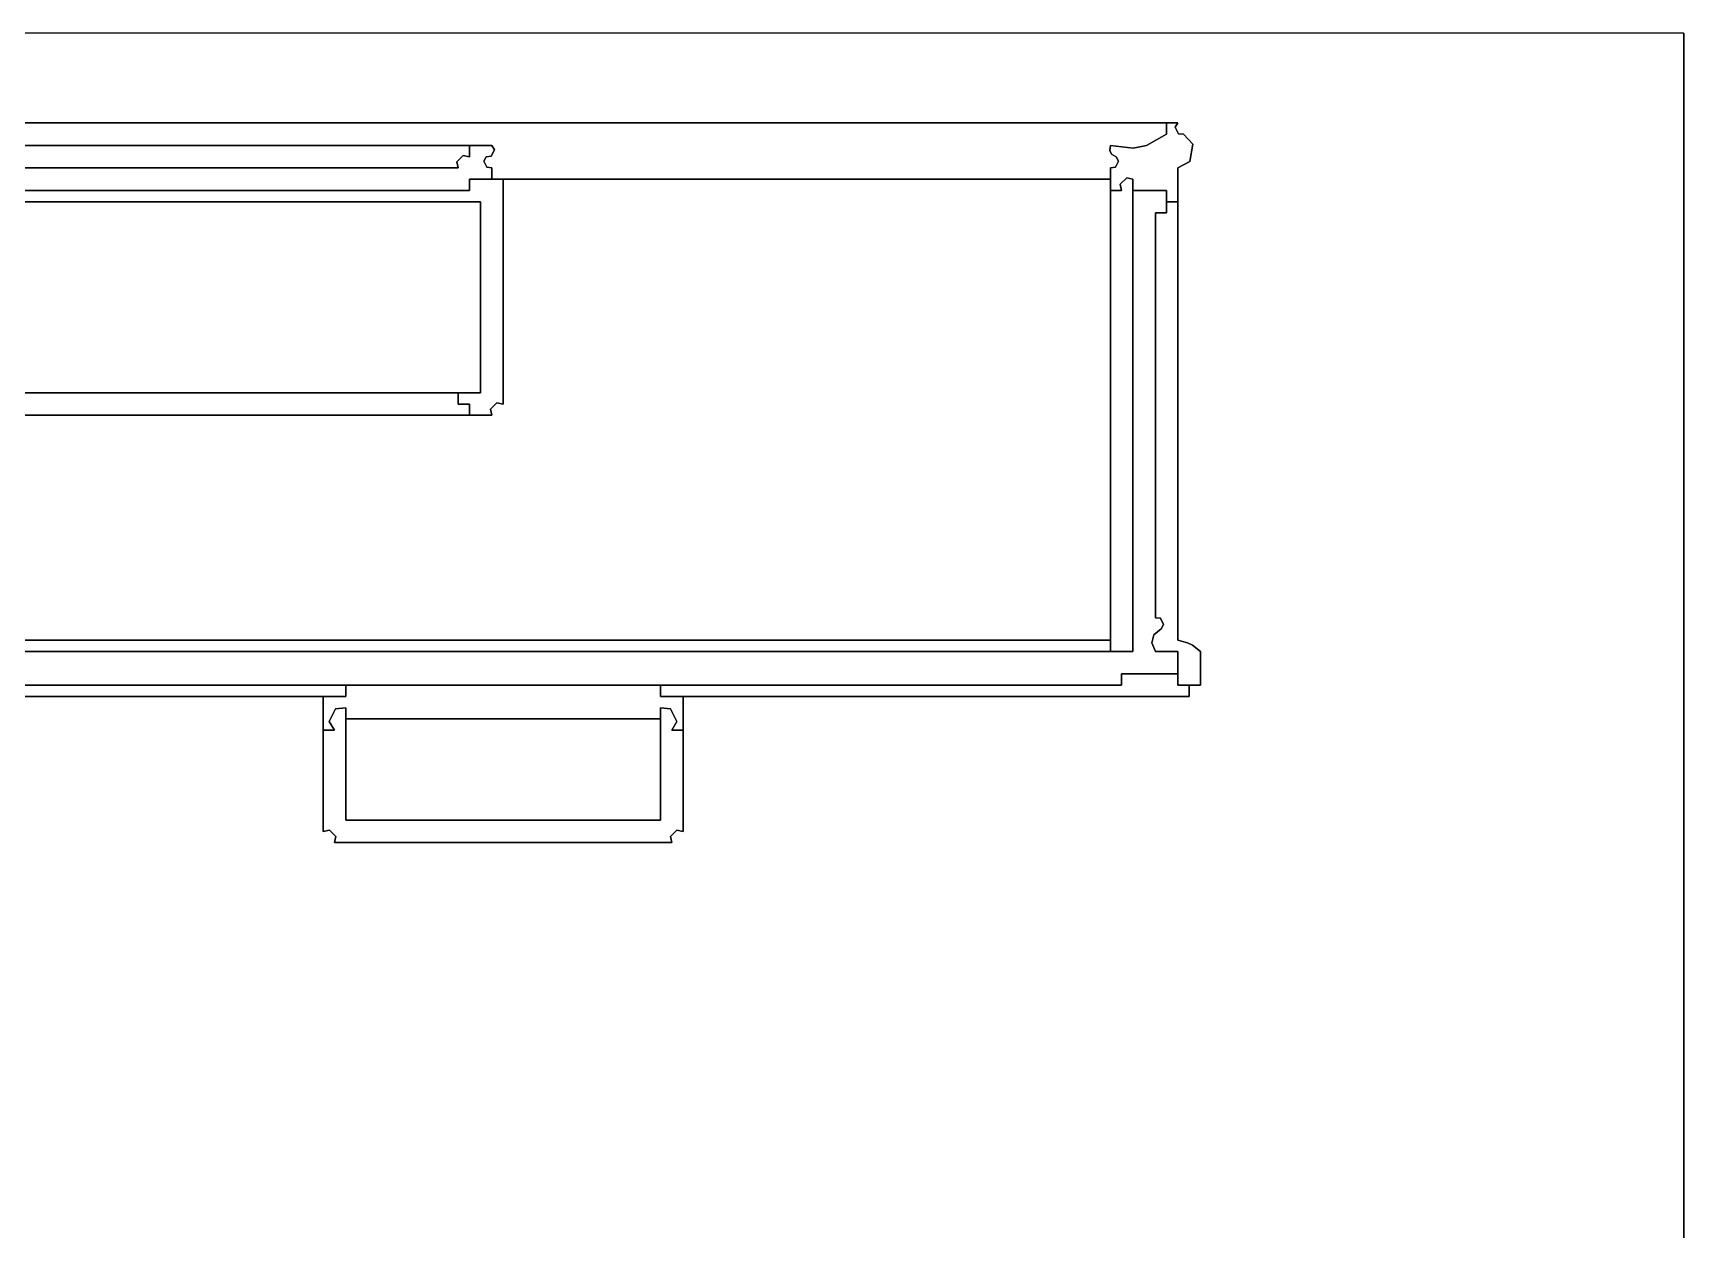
# Model space of a CAD drawing. Extents: x 0.01 to 7.89, y -0.01 to 3.53.
# Drawn here: x 5.851 to 7.891, y 2.05 to 3.529 of the extents above; entities that cross this region are included whole.
import ezdxf

# ---------------------------------------------------------------- set-up
doc = ezdxf.new("R2010")
doc.units = 0
doc.header["$LTSCALE"] = 0.40404
doc.layers.get('0').update_dxf_attribs({"linetype": 'CONTINUOUS'})

msp = doc.modelspace()

# ---------------------------------------------------------------- linework, layer by layer
for p, q in [((7.890686, 3.528582), (4.739969, 3.528582)), ((7.890686, 0.347301), (7.890686, 3.528582)), ((7.890686, 3.528582), (7.890686, 0.347301)), ((7.890686, 0.347301), (7.890686, 3.528582)), ((7.251652, 3.417445), (0.013892, 3.417445)), ((0.013892, 3.417445), (7.251652, 3.417445)), ((7.251652, 3.417445), (0.013892, 3.417445)), ((0.013892, 3.417445), (7.265544, 3.417445)), ((7.265544, 3.417445), (0.013892, 3.417445)), ((0.013892, 3.417445), (7.265544, 3.417445)), ((7.251652, 3.403553), (7.251652, 3.417445)), ((7.251652, 3.417445), (7.251652, 3.403553)), ((7.251652, 3.403553), (7.251652, 3.417445)), ((7.265544, 3.417445), (7.251652, 3.417445)), ((7.251652, 3.417445), (7.265544, 3.417445)), ((7.265544, 3.417445), (7.251652, 3.417445)), ((7.251652, 3.417445), (7.251652, 3.403553)), ((7.251652, 3.403553), (7.251652, 3.417445)), ((7.251652, 3.417445), (7.251652, 3.403553)), ((7.262369, 3.412105), (7.265544, 3.417445)), ((7.265544, 3.417445), (7.262369, 3.412105)), ((7.266313, 3.404217), (7.262369, 3.412105)), ((7.262369, 3.412105), (7.266313, 3.404217)), ((2.583922, 3.389661), (6.418129, 3.389661)), ((6.418129, 3.389661), (2.583922, 3.389661)), ((2.583922, 3.389661), (6.418129, 3.389661)), ((6.390344, 3.389661), (2.583922, 3.389661)), ((2.583922, 3.389661), (6.390344, 3.389661)), ((6.390344, 3.389661), (2.583922, 3.389661)), ((6.390344, 3.375769), (6.390344, 3.389661)), ((6.390344, 3.389661), (6.390344, 3.375769)), ((6.390344, 3.375769), (6.390344, 3.389661)), ((6.418129, 3.389661), (6.390344, 3.389661)), ((6.390344, 3.389661), (6.418129, 3.389661)), ((6.418129, 3.389661), (6.390344, 3.389661)), ((6.390344, 3.389661), (6.390344, 3.375769)), ((6.390344, 3.375769), (6.390344, 3.389661)), ((6.390344, 3.389661), (6.390344, 3.375769)), ((6.418129, 3.389661), (6.421303, 3.384321)), ((6.421303, 3.384321), (6.418129, 3.389661)), ((7.181347, 3.383506), (7.182191, 3.389661)), ((7.182191, 3.389661), (7.181347, 3.383506)), ((7.182191, 3.389661), (7.210329, 3.386326)), ((7.210329, 3.386326), (7.182191, 3.389661)), ((7.210329, 3.386326), (7.226962, 3.389652)), ((7.226962, 3.389652), (7.210329, 3.386326)), ((7.226962, 3.389652), (7.251652, 3.403553)), ((7.251652, 3.403553), (7.226962, 3.389652)), ((7.27249, 3.403553), (7.266313, 3.404217)), ((7.266313, 3.404217), (7.27249, 3.403553)), ((7.284001, 3.391179), (7.27249, 3.403553)), ((7.27249, 3.403553), (7.284001, 3.391179)), ((7.280446, 3.369849), (7.284001, 3.391179)), ((7.284001, 3.391179), (7.280446, 3.369849)), ((6.374779, 3.369555), (6.382666, 3.377442)), ((6.382666, 3.377442), (6.374779, 3.369555)), ((6.376452, 3.361877), (6.374779, 3.369555)), ((6.374779, 3.369555), (6.376452, 3.361877)), ((6.382666, 3.377442), (6.390344, 3.375769)), ((6.390344, 3.375769), (6.382666, 3.377442)), ((6.411183, 3.375769), (6.408159, 3.370341)), ((6.408159, 3.370341), (6.411183, 3.375769)), ((6.408159, 3.370341), (6.411973, 3.362715)), ((6.411973, 3.362715), (6.408159, 3.370341)), ((6.41736, 3.376433), (6.411183, 3.375769)), ((6.411183, 3.375769), (6.41736, 3.376433)), ((6.421303, 3.384321), (6.41736, 3.376433)), ((6.41736, 3.376433), (6.421303, 3.384321)), ((7.183707, 3.378786), (7.181347, 3.383506)), ((7.181347, 3.383506), (7.183707, 3.378786)), ((7.189138, 3.375769), (7.183707, 3.378786)), ((7.183707, 3.378786), (7.189138, 3.375769)), ((7.188347, 3.362715), (7.192161, 3.370341)), ((7.192161, 3.370341), (7.188347, 3.362715)), ((7.192161, 3.370341), (7.189138, 3.375769)), ((7.189138, 3.375769), (7.192161, 3.370341)), ((7.265544, 3.361877), (7.280446, 3.369849)), ((7.280446, 3.369849), (7.265544, 3.361877)), ((5.648509, 3.361877), (6.376452, 3.361877)), ((6.376452, 3.361877), (5.648509, 3.361877)), ((6.390344, 3.342428), (6.390344, 3.347985)), ((6.390344, 3.347985), (6.418129, 3.347985)), ((6.418129, 3.347985), (6.390344, 3.347985)), ((6.390344, 3.347985), (6.418129, 3.347985)), ((6.432021, 3.347985), (6.390344, 3.347985)), ((6.390344, 3.347985), (6.432021, 3.347985)), ((6.432021, 3.347985), (6.390344, 3.347985)), ((6.390344, 3.347985), (6.390344, 3.342428)), ((6.411973, 3.362715), (6.418129, 3.361877)), ((6.418129, 3.361877), (6.411973, 3.362715)), ((6.418129, 3.361877), (6.418129, 3.347985)), ((6.418129, 3.347985), (6.418129, 3.361877)), ((6.418129, 3.361877), (6.418129, 3.347985)), ((6.418129, 3.347985), (6.418129, 3.361877)), ((6.418129, 3.361877), (6.418129, 3.347985)), ((6.418129, 3.347985), (6.418129, 3.361877)), ((6.418129, 3.347985), (7.182191, 3.347985)), ((7.182191, 3.347985), (6.418129, 3.347985)), ((6.418129, 3.347985), (7.182191, 3.347985)), ((6.432021, 3.070144), (6.432021, 3.347985)), ((6.432021, 3.347985), (6.432021, 3.070144)), ((6.432021, 3.070144), (6.432021, 3.347985)), ((7.182191, 3.347985), (6.432021, 3.347985)), ((6.432021, 3.347985), (7.182191, 3.347985)), ((7.182191, 3.347985), (6.432021, 3.347985)), ((6.432021, 3.347985), (6.432021, 3.070144)), ((6.432021, 3.070144), (6.432021, 3.347985)), ((6.432021, 3.347985), (6.432021, 3.070144)), ((7.182191, 3.361877), (7.188347, 3.362715)), ((7.188347, 3.362715), (7.182191, 3.361877)), ((7.182191, 3.347985), (7.182191, 3.361877)), ((7.182191, 3.361877), (7.182191, 3.347985)), ((7.182191, 3.347985), (7.182191, 3.361877)), ((7.182191, 3.361877), (7.182191, 3.334093)), ((7.182191, 3.334093), (7.182191, 3.361877)), ((7.182191, 3.361877), (7.182191, 3.334093)), ((7.182191, 2.778411), (7.182191, 3.347985)), ((7.182191, 3.347985), (7.182191, 2.778411)), ((7.182191, 2.778411), (7.182191, 3.347985)), ((7.19441, 3.341771), (7.202297, 3.349658)), ((7.202297, 3.349658), (7.19441, 3.341771)), ((7.202297, 3.349658), (7.209976, 3.347985)), ((7.209976, 3.347985), (7.202297, 3.349658)), ((7.209976, 3.347985), (7.209976, 3.334093)), ((7.209976, 3.334093), (7.209976, 3.347985)), ((7.209976, 3.347985), (7.209976, 3.334093)), ((7.209976, 2.764519), (7.209976, 3.347985)), ((7.209976, 3.347985), (7.209976, 2.764519)), ((7.209976, 2.764519), (7.209976, 3.347985)), ((7.265544, 3.320201), (7.265544, 3.361877)), ((7.265544, 3.361877), (7.265544, 3.320201)), ((7.265544, 3.320201), (7.265544, 3.361877)), ((7.265544, 3.361877), (7.265544, 2.778411)), ((7.265544, 2.778411), (7.265544, 3.361877)), ((7.265544, 3.361877), (7.265544, 2.778411)), ((5.673515, 3.334093), (6.390344, 3.334093)), ((6.390344, 3.334093), (5.673515, 3.334093)), ((6.390344, 3.33965), (6.390344, 3.342428)), ((6.390344, 3.342428), (6.390344, 3.33965)), ((6.390344, 3.334093), (6.390344, 3.33965)), ((6.390344, 3.33965), (6.390344, 3.334093)), ((7.182191, 3.334093), (7.196084, 3.334093)), ((7.196084, 3.334093), (7.182191, 3.334093)), ((7.182191, 3.334093), (7.196084, 3.334093)), ((7.196084, 3.334093), (7.182191, 3.334093)), ((7.182191, 3.334093), (7.196084, 3.334093)), ((7.196084, 3.334093), (7.182191, 3.334093)), ((7.182191, 3.334093), (7.182191, 2.764519)), ((7.182191, 2.764519), (7.182191, 3.334093)), ((7.182191, 3.334093), (7.182191, 2.764519)), ((7.196084, 3.334093), (7.19441, 3.341771)), ((7.19441, 3.341771), (7.196084, 3.334093)), ((7.209976, 3.334093), (7.251652, 3.334093)), ((7.251652, 3.334093), (7.209976, 3.334093)), ((7.209976, 3.334093), (7.251652, 3.334093)), ((7.251652, 3.334093), (7.209976, 3.334093)), ((7.209976, 3.334093), (7.251652, 3.334093)), ((7.251652, 3.334093), (7.209976, 3.334093)), ((7.209976, 3.334093), (7.209976, 2.764519)), ((7.209976, 2.764519), (7.209976, 3.334093)), ((7.209976, 3.334093), (7.209976, 2.764519)), ((7.251652, 3.334093), (7.251652, 3.320201)), ((7.251652, 3.320201), (7.251652, 3.334093)), ((7.251652, 3.334093), (7.251652, 3.320201)), ((7.251652, 3.306309), (7.251652, 3.334093)), ((7.251652, 3.334093), (7.251652, 3.306309)), ((7.251652, 3.306309), (7.251652, 3.334093)), ((6.404237, 3.320201), (4.570485, 3.320201)), ((4.570485, 3.320201), (6.404237, 3.320201)), ((6.404237, 3.320201), (4.570485, 3.320201)), ((4.59827, 3.320201), (6.404237, 3.320201)), ((6.404237, 3.320201), (4.59827, 3.320201)), ((4.59827, 3.320201), (6.404237, 3.320201)), ((6.404237, 3.320201), (6.404237, 3.225735)), ((6.404237, 3.225735), (6.404237, 3.320201)), ((7.243317, 3.306309), (7.23776, 3.306309)), ((7.23776, 3.306309), (7.23776, 3.106263)), ((7.23776, 3.106263), (7.23776, 3.306309)), ((7.23776, 3.306309), (7.243317, 3.306309)), ((7.246095, 3.306309), (7.243317, 3.306309)), ((7.243317, 3.306309), (7.246095, 3.306309)), ((7.251652, 3.306309), (7.246095, 3.306309)), ((7.246095, 3.306309), (7.251652, 3.306309)), ((7.251652, 3.320201), (7.265544, 3.320201)), ((7.265544, 3.320201), (7.251652, 3.320201)), ((7.251652, 3.320201), (7.265544, 3.320201)), ((7.265544, 3.320201), (7.251652, 3.320201)), ((7.251652, 3.320201), (7.265544, 3.320201)), ((7.265544, 3.320201), (7.251652, 3.320201)), ((7.251652, 3.320201), (7.251652, 3.306309)), ((7.251652, 3.306309), (7.251652, 3.320201)), ((7.251652, 3.320201), (7.251652, 3.306309)), ((7.265544, 2.778411), (7.265544, 3.320201)), ((7.265544, 3.320201), (7.265544, 2.778411)), ((7.265544, 2.778411), (7.265544, 3.320201)), ((6.404237, 3.225735), (6.404237, 3.178502)), ((6.404237, 3.178502), (6.404237, 3.225735)), ((6.404237, 3.178502), (6.404237, 3.084036)), ((6.404237, 3.084036), (6.404237, 3.178502)), ((7.23776, 3.106263), (7.23776, 3.00624)), ((7.23776, 3.00624), (7.23776, 3.106263)), ((4.570485, 3.084036), (6.404237, 3.084036)), ((6.404237, 3.084036), (4.570485, 3.084036)), ((4.570485, 3.084036), (6.404237, 3.084036)), ((6.376452, 3.084036), (4.584378, 3.084036)), ((4.584378, 3.084036), (6.376452, 3.084036)), ((6.376452, 3.084036), (4.584378, 3.084036)), ((6.404237, 3.084036), (6.376452, 3.084036)), ((6.376452, 3.084036), (6.404237, 3.084036)), ((6.404237, 3.084036), (6.376452, 3.084036)), ((6.376452, 3.084036), (6.376452, 3.070144)), ((6.376452, 3.070144), (6.376452, 3.084036)), ((6.376452, 3.084036), (6.376452, 3.070144)), ((6.376452, 3.070144), (6.376452, 3.084036)), ((6.376452, 3.084036), (6.376452, 3.070144)), ((6.376452, 3.070144), (6.376452, 3.084036)), ((6.376452, 3.070144), (6.382009, 3.070144)), ((6.382009, 3.070144), (6.376452, 3.070144)), ((6.382009, 3.070144), (6.384788, 3.070144)), ((6.384788, 3.070144), (6.382009, 3.070144)), ((6.384788, 3.070144), (6.390344, 3.070144)), ((6.390344, 3.070144), (6.384788, 3.070144)), ((6.390344, 3.070144), (6.390344, 3.056252)), ((6.390344, 3.056252), (6.390344, 3.070144)), ((6.390344, 3.070144), (6.390344, 3.056252)), ((6.390344, 3.056252), (6.390344, 3.070144)), ((6.390344, 3.070144), (6.390344, 3.056252)), ((6.390344, 3.056252), (6.390344, 3.070144)), ((6.416455, 3.06393), (6.424342, 3.071817)), ((6.424342, 3.071817), (6.416455, 3.06393)), ((6.418129, 3.056252), (6.416455, 3.06393)), ((6.416455, 3.06393), (6.418129, 3.056252)), ((6.424342, 3.071817), (6.432021, 3.070144)), ((6.432021, 3.070144), (6.424342, 3.071817)), ((6.418129, 3.056252), (4.542701, 3.056252)), ((4.542701, 3.056252), (6.418129, 3.056252)), ((6.418129, 3.056252), (4.542701, 3.056252)), ((4.570485, 3.056252), (6.390344, 3.056252)), ((6.390344, 3.056252), (4.570485, 3.056252)), ((4.570485, 3.056252), (6.390344, 3.056252)), ((6.390344, 3.056252), (6.418129, 3.056252)), ((6.418129, 3.056252), (6.390344, 3.056252)), ((6.390344, 3.056252), (6.418129, 3.056252)), ((7.23776, 3.00624), (7.23776, 2.806195)), ((7.23776, 2.806195), (7.23776, 3.00624)), ((7.23776, 2.806195), (7.243934, 2.805503)), ((7.243934, 2.805503), (7.23776, 2.806195)), ((7.243934, 2.805503), (7.247856, 2.797657)), ((7.247856, 2.797657), (7.243934, 2.805503)), ((7.247856, 2.797657), (7.244706, 2.792303)), ((7.244706, 2.792303), (7.247856, 2.797657)), ((5.695742, 2.778411), (7.182191, 2.778411)), ((7.182191, 2.778411), (5.695742, 2.778411)), ((5.695742, 2.778411), (7.182191, 2.778411)), ((7.182191, 2.778411), (5.723526, 2.778411)), ((5.723526, 2.778411), (7.182191, 2.778411)), ((7.182191, 2.778411), (5.723526, 2.778411)), ((7.182191, 2.764519), (7.182191, 2.778411)), ((7.182191, 2.778411), (7.182191, 2.764519)), ((7.182191, 2.764519), (7.182191, 2.778411)), ((7.235874, 2.785006), (7.233401, 2.775113)), ((7.233401, 2.775113), (7.235874, 2.785006)), ((7.233401, 2.775113), (7.23776, 2.764519)), ((7.23776, 2.764519), (7.233401, 2.775113)), ((7.244706, 2.792303), (7.235874, 2.785006)), ((7.235874, 2.785006), (7.244706, 2.792303)), ((7.277528, 2.775127), (7.265544, 2.778411)), ((7.265544, 2.778411), (7.277528, 2.775127)), ((7.283511, 2.772136), (7.277528, 2.775127)), ((7.277528, 2.775127), (7.283511, 2.772136)), ((5.75131, 2.764519), (7.182191, 2.764519)), ((7.182191, 2.764519), (5.75131, 2.764519)), ((5.75131, 2.764519), (7.182191, 2.764519)), ((7.209976, 2.764519), (5.75131, 2.764519)), ((5.75131, 2.764519), (7.209976, 2.764519)), ((7.209976, 2.764519), (5.75131, 2.764519)), ((7.182191, 2.764519), (7.209976, 2.764519)), ((7.209976, 2.764519), (7.182191, 2.764519)), ((7.182191, 2.764519), (7.209976, 2.764519)), ((7.23776, 2.764519), (7.248873, 2.764519)), ((7.248873, 2.764519), (7.23776, 2.764519)), ((7.248873, 2.764519), (7.25443, 2.764519)), ((7.25443, 2.764519), (7.248873, 2.764519)), ((7.25443, 2.764519), (7.265544, 2.764519)), ((7.265544, 2.764519), (7.25443, 2.764519)), ((7.265544, 2.764519), (7.265544, 2.722842)), ((7.265544, 2.722842), (7.265544, 2.764519)), ((7.265544, 2.764519), (7.265544, 2.722842)), ((7.265544, 2.736734), (7.265544, 2.764519)), ((7.265544, 2.764519), (7.265544, 2.736734)), ((7.265544, 2.736734), (7.265544, 2.764519)), ((7.293328, 2.764519), (7.283511, 2.772136)), ((7.283511, 2.772136), (7.293328, 2.764519)), ((7.293328, 2.747848), (7.293328, 2.764519)), ((7.293328, 2.764519), (7.293328, 2.747848)), ((7.196084, 2.731178), (7.196084, 2.736734)), ((7.196084, 2.736734), (7.265544, 2.736734)), ((7.265544, 2.736734), (7.196084, 2.736734)), ((7.196084, 2.736734), (7.265544, 2.736734)), ((7.265544, 2.736734), (7.196084, 2.736734)), ((7.196084, 2.736734), (7.265544, 2.736734)), ((7.265544, 2.736734), (7.196084, 2.736734)), ((7.196084, 2.736734), (7.196084, 2.731178)), ((7.265544, 2.722842), (7.265544, 2.736734)), ((7.265544, 2.736734), (7.265544, 2.722842)), ((7.265544, 2.722842), (7.265544, 2.736734)), ((7.293328, 2.739513), (7.293328, 2.747848)), ((7.293328, 2.747848), (7.293328, 2.739513)), ((7.293328, 2.722842), (7.293328, 2.739513)), ((7.293328, 2.739513), (7.293328, 2.722842)), ((5.765202, 2.722842), (7.196084, 2.722842)), ((7.196084, 2.722842), (5.765202, 2.722842)), ((5.765202, 2.722842), (7.196084, 2.722842)), ((6.237532, 2.722842), (5.765202, 2.722842)), ((5.765202, 2.722842), (6.237532, 2.722842)), ((6.237532, 2.722842), (5.765202, 2.722842)), ((6.237532, 2.70895), (6.237532, 2.722842)), ((6.237532, 2.722842), (6.237532, 2.70895)), ((6.237532, 2.70895), (6.237532, 2.722842)), ((6.626509, 2.722842), (6.237532, 2.722842)), ((6.237532, 2.722842), (6.626509, 2.722842)), ((6.626509, 2.722842), (6.237532, 2.722842)), ((6.237532, 2.722842), (6.237532, 2.70895)), ((6.237532, 2.70895), (6.237532, 2.722842)), ((6.237532, 2.722842), (6.237532, 2.70895)), ((7.196084, 2.722842), (6.626509, 2.722842)), ((6.626509, 2.722842), (7.196084, 2.722842)), ((7.196084, 2.722842), (6.626509, 2.722842)), ((6.626509, 2.722842), (6.626509, 2.70895)), ((6.626509, 2.70895), (6.626509, 2.722842)), ((6.626509, 2.722842), (6.626509, 2.70895)), ((6.626509, 2.70895), (6.626509, 2.722842)), ((6.626509, 2.722842), (6.626509, 2.70895)), ((6.626509, 2.70895), (6.626509, 2.722842)), ((7.196084, 2.728399), (7.196084, 2.731178)), ((7.196084, 2.731178), (7.196084, 2.728399)), ((7.196084, 2.722842), (7.196084, 2.728399)), ((7.196084, 2.728399), (7.196084, 2.722842)), ((7.265544, 2.722842), (7.293328, 2.722842)), ((7.293328, 2.722842), (7.265544, 2.722842)), ((7.265544, 2.722842), (7.293328, 2.722842)), ((7.279436, 2.722842), (7.265544, 2.722842)), ((7.265544, 2.722842), (7.279436, 2.722842)), ((7.279436, 2.722842), (7.265544, 2.722842)), ((7.279436, 2.70895), (7.279436, 2.722842)), ((7.279436, 2.722842), (7.279436, 2.70895)), ((7.279436, 2.70895), (7.279436, 2.722842)), ((7.293328, 2.722842), (7.279436, 2.722842)), ((7.279436, 2.722842), (7.293328, 2.722842)), ((7.293328, 2.722842), (7.279436, 2.722842)), ((7.279436, 2.722842), (7.279436, 2.70895)), ((7.279436, 2.70895), (7.279436, 2.722842)), ((7.279436, 2.722842), (7.279436, 2.70895)), ((5.75131, 2.70895), (6.237532, 2.70895)), ((6.237532, 2.70895), (5.75131, 2.70895)), ((5.75131, 2.70895), (6.237532, 2.70895)), ((6.209748, 2.70895), (5.765202, 2.70895)), ((5.765202, 2.70895), (6.209748, 2.70895)), ((6.209748, 2.70895), (5.765202, 2.70895)), ((6.237532, 2.70895), (6.209748, 2.70895)), ((6.209748, 2.70895), (6.237532, 2.70895)), ((6.237532, 2.70895), (6.209748, 2.70895)), ((6.209748, 2.70895), (6.209748, 2.667274)), ((6.209748, 2.667274), (6.209748, 2.70895)), ((6.209748, 2.70895), (6.209748, 2.667274)), ((6.209748, 2.542246), (6.209748, 2.70895)), ((6.209748, 2.70895), (6.209748, 2.542246)), ((6.209748, 2.542246), (6.209748, 2.70895)), ((6.21729, 2.677955), (6.225178, 2.693729)), ((6.225178, 2.693729), (6.21729, 2.677955)), ((6.225178, 2.693729), (6.237532, 2.695058)), ((6.237532, 2.695058), (6.225178, 2.693729)), ((6.237532, 2.695058), (6.237532, 2.681166)), ((6.237532, 2.681166), (6.237532, 2.695058)), ((6.237532, 2.695058), (6.237532, 2.681166)), ((6.237532, 2.556138), (6.237532, 2.695058)), ((6.237532, 2.695058), (6.237532, 2.556138)), ((6.237532, 2.556138), (6.237532, 2.695058)), ((6.626509, 2.70895), (7.279436, 2.70895)), ((7.279436, 2.70895), (6.626509, 2.70895)), ((6.626509, 2.70895), (7.279436, 2.70895)), ((6.654293, 2.70895), (6.626509, 2.70895)), ((6.626509, 2.70895), (6.654293, 2.70895)), ((6.654293, 2.70895), (6.626509, 2.70895)), ((6.626509, 2.681166), (6.626509, 2.695058)), ((6.626509, 2.695058), (6.626509, 2.681166)), ((6.626509, 2.681166), (6.626509, 2.695058)), ((6.626509, 2.695058), (6.638864, 2.693729)), ((6.638864, 2.693729), (6.626509, 2.695058)), ((6.626509, 2.695058), (6.626509, 2.556138)), ((6.626509, 2.556138), (6.626509, 2.695058)), ((6.626509, 2.695058), (6.626509, 2.556138)), ((6.638864, 2.693729), (6.646751, 2.677955)), ((6.646751, 2.677955), (6.638864, 2.693729)), ((6.654293, 2.667274), (6.654293, 2.70895)), ((6.654293, 2.70895), (6.654293, 2.667274)), ((6.654293, 2.667274), (6.654293, 2.70895)), ((7.279436, 2.70895), (6.654293, 2.70895)), ((6.654293, 2.70895), (7.279436, 2.70895)), ((7.279436, 2.70895), (6.654293, 2.70895)), ((6.654293, 2.70895), (6.654293, 2.542246)), ((6.654293, 2.542246), (6.654293, 2.70895)), ((6.654293, 2.70895), (6.654293, 2.542246)), ((6.22364, 2.667274), (6.21729, 2.677955)), ((6.21729, 2.677955), (6.22364, 2.667274)), ((6.237532, 2.681166), (6.626509, 2.681166)), ((6.626509, 2.681166), (6.237532, 2.681166)), ((6.237532, 2.681166), (6.626509, 2.681166)), ((6.626509, 2.681166), (6.237532, 2.681166)), ((6.237532, 2.681166), (6.626509, 2.681166)), ((6.626509, 2.681166), (6.237532, 2.681166)), ((6.237532, 2.681166), (6.237532, 2.556138)), ((6.237532, 2.556138), (6.237532, 2.681166)), ((6.237532, 2.681166), (6.237532, 2.556138)), ((6.626509, 2.556138), (6.626509, 2.681166)), ((6.626509, 2.681166), (6.626509, 2.556138)), ((6.626509, 2.556138), (6.626509, 2.681166)), ((6.646751, 2.677955), (6.640401, 2.667274)), ((6.640401, 2.667274), (6.646751, 2.677955)), ((6.209748, 2.667274), (6.22364, 2.667274)), ((6.22364, 2.667274), (6.209748, 2.667274)), ((6.209748, 2.667274), (6.22364, 2.667274)), ((6.22364, 2.667274), (6.209748, 2.667274)), ((6.209748, 2.667274), (6.22364, 2.667274)), ((6.22364, 2.667274), (6.209748, 2.667274)), ((6.209748, 2.667274), (6.209748, 2.542246)), ((6.209748, 2.542246), (6.209748, 2.667274)), ((6.209748, 2.667274), (6.209748, 2.542246)), ((6.640401, 2.667274), (6.654293, 2.667274)), ((6.654293, 2.667274), (6.640401, 2.667274)), ((6.640401, 2.667274), (6.654293, 2.667274)), ((6.654293, 2.667274), (6.640401, 2.667274)), ((6.640401, 2.667274), (6.654293, 2.667274)), ((6.654293, 2.667274), (6.640401, 2.667274)), ((6.654293, 2.542246), (6.654293, 2.667274)), ((6.654293, 2.667274), (6.654293, 2.542246)), ((6.654293, 2.542246), (6.654293, 2.667274)), ((6.237532, 2.556138), (6.393123, 2.556138)), ((6.393123, 2.556138), (6.237532, 2.556138)), ((6.393123, 2.556138), (6.470918, 2.556138)), ((6.470918, 2.556138), (6.393123, 2.556138)), ((6.470918, 2.556138), (6.626509, 2.556138)), ((6.626509, 2.556138), (6.470918, 2.556138)), ((6.209748, 2.542246), (6.217426, 2.543919)), ((6.217426, 2.543919), (6.209748, 2.542246)), ((6.217426, 2.543919), (6.225313, 2.536032)), ((6.225313, 2.536032), (6.217426, 2.543919)), ((6.225313, 2.536032), (6.22364, 2.528354)), ((6.22364, 2.528354), (6.225313, 2.536032)), ((6.638728, 2.536032), (6.646615, 2.543919)), ((6.646615, 2.543919), (6.638728, 2.536032)), ((6.640401, 2.528354), (6.638728, 2.536032)), ((6.638728, 2.536032), (6.640401, 2.528354)), ((6.646615, 2.543919), (6.654293, 2.542246)), ((6.654293, 2.542246), (6.646615, 2.543919)), ((6.22364, 2.528354), (6.390344, 2.528354)), ((6.390344, 2.528354), (6.22364, 2.528354)), ((6.390344, 2.528354), (6.473697, 2.528354)), ((6.473697, 2.528354), (6.390344, 2.528354)), ((6.473697, 2.528354), (6.640401, 2.528354)), ((6.640401, 2.528354), (6.473697, 2.528354))]:
    msp.add_line(p, q)

doc.saveas('drawing.dxf')
